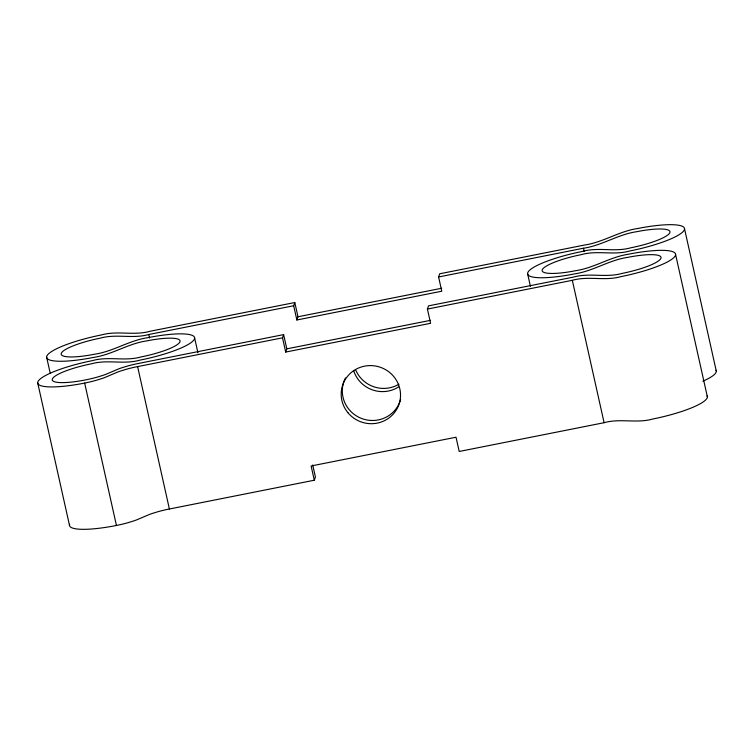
<?xml version="1.0" encoding="UTF-8"?>
<svg xmlns="http://www.w3.org/2000/svg" width="754" height="754" viewBox="0 0 754 754"><rect width="100%" height="100%" fill="white"/><g stroke="black" fill="none" stroke-linecap="round" stroke-linejoin="round"><path stroke-width="1.13" d="M282.514 337.83L283.627 334.616L136.182 363.909A30.744 6.013 -12.6 0 0 127.313 366.105L121.498 367.886A25.4 4.967 -12.6 0 0 118.406 368.998L106.088 374.238A25.4 4.967 -12.6 0 1 102.996 375.351L97.172 377.141A30.744 6.013 -12.6 0 1 88.312 379.337L85.767 379.865A37.191 7.276 -12.6 0 1 52.337 379.026A37.191 7.276 -12.6 0 1 91.357 363.824C107.322 359.243 123.873 364.748 139.839 360.167A52.073 10.179 -12.6 0 0 194.466 338.876A52.073 10.179 -12.6 0 0 147.661 337.717C129.123 340.403 113.251 351.505 94.712 354.192A37.191 7.276 -12.6 0 1 61.272 353.362A37.191 7.276 -12.6 0 1 100.291 338.15C116.267 333.579 132.808 339.083 148.774 334.503L293.683 305.747L294.795 302.533L149.895 331.298C133.92 335.869 117.379 330.375 101.413 334.946A52.073 10.179 -12.6 0 0 46.786 356.237A52.073 10.179 -12.6 0 0 93.59 357.405C112.129 354.71 128.001 343.617 146.54 340.921A37.191 7.276 -12.6 0 1 179.98 341.751A37.191 7.276 -12.6 0 1 140.96 356.962C124.985 361.543 108.444 356.039 92.478 360.61A52.073 10.179 -12.6 0 0 37.851 381.91A52.073 10.179 -12.6 0 0 84.655 383.07L87.191 382.542A30.744 6.013 -12.6 0 0 96.06 380.346L101.884 378.565A25.4 4.967 -12.6 0 0 104.966 377.452L117.294 372.203A25.4 4.967 -12.6 0 1 120.376 371.1L126.201 369.309A30.744 6.013 -12.6 0 1 135.06 367.113L282.514 337.83L285.691 352.071L430.591 323.306L427.414 309.065L428.536 305.86L573.436 277.104C589.411 272.524 605.952 278.028 621.918 273.448A37.191 7.276 -12.6 0 0 660.938 258.236A37.191 7.276 -12.6 0 0 627.507 257.406C608.968 260.102 593.096 271.195 574.557 273.891A52.073 10.179 -12.6 0 1 527.753 272.731A52.073 10.179 -12.6 0 1 582.38 251.431C598.346 246.86 614.887 252.364 630.862 247.783A37.191 7.276 -12.6 0 0 669.882 232.571A37.191 7.276 -12.6 0 0 636.442 231.742C617.903 234.437 602.031 245.531 583.492 248.226L438.592 276.982L441.769 291.223L296.859 319.988L293.683 305.747M285.691 352.071L286.803 348.857L283.627 334.616M296.859 319.988L297.981 316.774L294.795 302.533M69.632 524.303A52.073 10.179 -12.6 0 0 116.436 525.463L118.981 524.935A30.744 6.013 -12.6 0 0 127.841 522.739L133.665 520.957A25.4 4.967 -12.6 0 0 136.747 519.845L149.075 514.605A25.4 4.967 -12.6 0 1 152.157 513.493L157.982 511.702A30.744 6.013 -12.6 0 1 166.851 509.506L314.295 480.223L315.408 477.018L312.721 464.964M438.592 276.982L439.705 273.777L584.614 245.022C603.153 242.326 619.025 231.233 637.564 228.537A52.073 10.179 -12.6 0 1 684.368 229.697A52.073 10.179 -12.6 0 1 629.741 250.997C613.775 255.568 597.234 250.064 581.259 254.645A37.191 7.276 -12.6 0 0 542.239 269.857A37.191 7.276 -12.6 0 0 575.67 270.686C594.218 267.99 610.08 256.897 628.629 254.202A52.073 10.179 -12.6 0 1 675.433 255.361A52.073 10.179 -12.6 0 1 620.806 276.661C604.831 281.233 588.29 275.728 572.324 280.309L427.414 309.065M297.981 316.774L441.75 288.245M286.803 348.857L430.562 320.327M707.082 395.888A52.073 10.179 -12.6 0 1 652.587 419.054C636.621 423.625 620.08 418.131 604.105 422.702L459.205 451.467L456.019 437.226L311.119 465.981L314.295 480.223M684.519 228.726L716.3 371.128M675.575 254.4L707.365 396.793M583.492 248.226L584.237 251.563M572.324 280.309L604.105 422.702M527.602 273.693L530.42 286.332M194.617 337.905L197.944 352.834M148.774 334.503L149.546 337.952M137.605 366.585L169.386 508.978M84.655 383.07L116.436 525.463M46.635 357.207L50.226 373.287M37.7 382.872L69.481 525.274M716.017 370.214A52.073 10.179 -12.6 0 1 702.851 381.204M400.638 399.403A29.755 28.972 19.2 0 1 361.42 418.413A29.755 28.972 19.2 0 1 345.464 377.952M398.913 384.22A29.755 28.972 19.2 0 1 355.803 370.195M398.602 386.925A29.755 28.972 19.2 0 1 353.739 370.855M347.858 412.627A29.755 28.972 19.2 0 0 398.593 405.416A29.755 28.972 19.2 0 0 366.114 365.888A29.755 28.972 19.2 0 0 347.858 412.627"/></g></svg>
